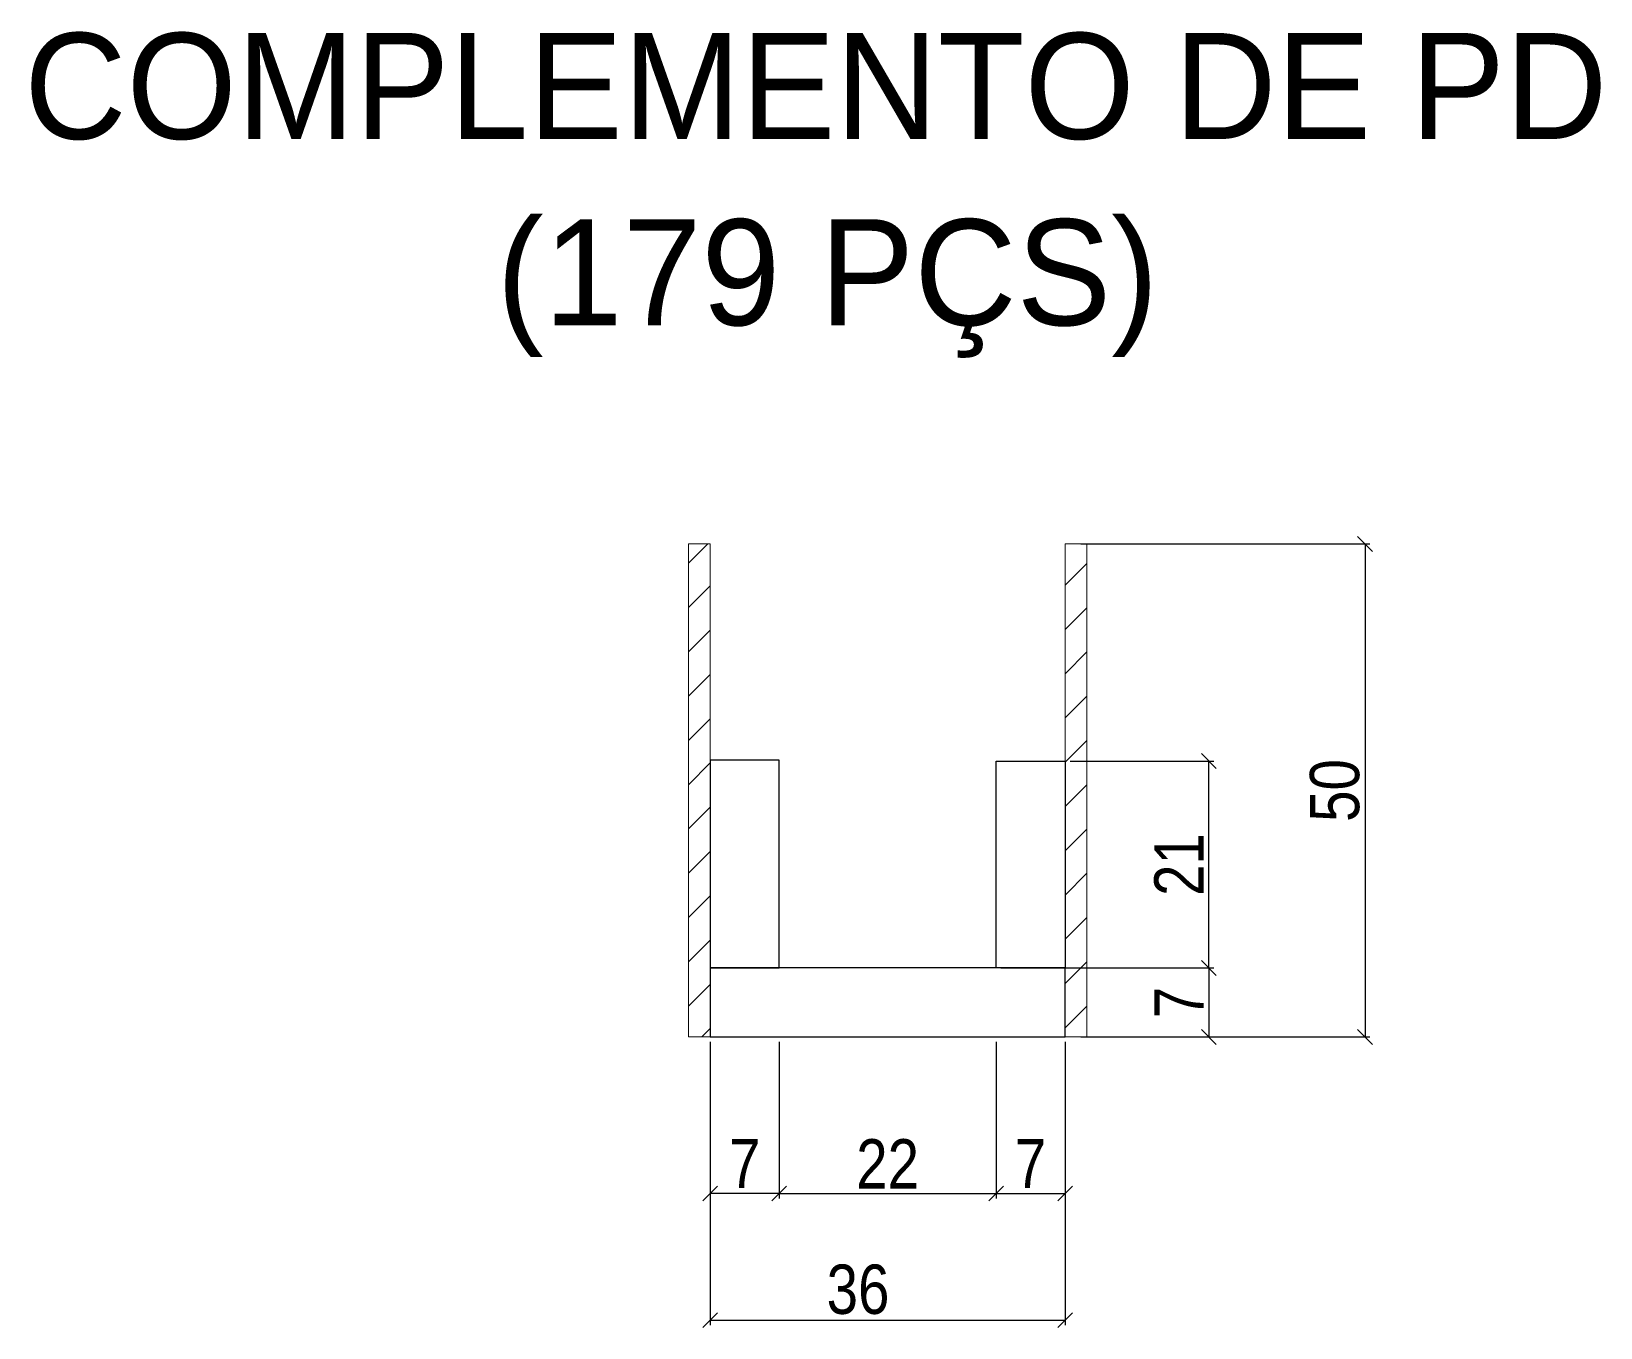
# Model space of a CAD drawing. Extents: x 17311 to 161354, y 153625 to 210355.
# Drawn here: x 23090.9 to 23409.2, y 207894.3 to 208157.3 of the extents above; entities that cross this region are included whole.
import ezdxf

# ---------------------------------------------------------------- set-up
doc = ezdxf.new("R2010")
doc.units = 0
doc.layers.get('0').update_dxf_attribs({"linetype": 'CONTINUOUS'})
doc.layers.get('DEFPOINTS').update_dxf_attribs({"linetype": 'CONTINUOUS'})
for name, color, linetype in [('COTA', 241, 'CONTINUOUS'), ('detalhes', 4, 'CONTINUOUS'), ('SARR_7x7', 40, 'CONTINUOUS')]:
    doc.layers.add(name, color=color, linetype=linetype)
doc.layers.add('SARRAFO_2_2X7', color=24, linetype='CONTINUOUS', lineweight=15)
doc.styles.add('COTA TECNICA 2X', font='techl___.ttf', dxfattribs={"height": 10})
doc.styles.add('ROMAS860', font='ROMAS860.SHX', dxfattribs={"height": 8.5})
doc.dimstyles.new('SECAO', dxfattribs={"dimscale": 0.333333, "dimtxt": 5, "dimasz": 9, "dimexe": 3, "dimexo": 3, "dimgap": 3, "dimtad": 1, "dimdec": 1, "dimlfac": 0.5, "dimzin": 12, "dimdsep": 46, "dimtxsty": 'COTA TECNICA 2X', "dimblk1": 'OBLIQUE', "dimblk2": 'OBLIQUE', "dimsah": 1, "dimcen": 0.9, "dimclrd": 4, "dimclre": 4, "dimclrt": 240, "dimadec": 1, "dimazin": 3, "dimtfac": 1, "dimtdec": 1, "dimtmove": 0, "dimatfit": 3, "dimfxl": 1, "dimtolj": 1, "dimtzin": 12, "dimarcsym": 0})
pattern_1 = [(45, (346.7963, -1743.027), (-4.49012806, 4.49012806), [])]

# ---------------------------------------------------------------- blocks, each defined once
blk = doc.blocks.new('_Oblique')
at = {"color": 0, "linetype": 'ByBlock', "lineweight": -2}
blk.add_line((-0.5, -0.5), (0.5, 0.5), dxfattribs=at)
blk = doc.blocks.new('*D3542')
at = {"layer": 'DEFPOINTS', "color": 0, "transparency": 16777216}
for p in [(23228.55, 207953.3), (23300.55, 207953.3), (23300.55, 207895.84)]:
    blk.add_point(p, dxfattribs=at)
at = {"layer": 'detalhes', "color": 4, "lineweight": -2, "transparency": 16777216}
for p, q in [((23228.55, 207952.3), (23228.55, 207894.84)), ((23300.55, 207952.3), (23300.55, 207894.84)), ((23228.55, 207895.84), (23300.55, 207895.84))]:
    blk.add_line(p, q, dxfattribs=at)
at = {"layer": 'detalhes', "color": 4, "lineweight": -2, "transparency": 16777216, "xscale": 3, "yscale": 3, "zscale": 3, "rotation": 180}
blk.add_blockref('_Oblique', (23228.55, 207895.84), dxfattribs=at)
at = {"layer": 'detalhes', "color": 4, "lineweight": -2, "transparency": 16777216, "xscale": 3, "yscale": 3, "zscale": 3}
blk.add_blockref('_Oblique', (23300.55, 207895.84), dxfattribs=at)
at = {"layer": 'detalhes', "color": 240, "transparency": 16777216, "insert": (23258.55, 207902.06), "char_height": 10, "attachment_point": 5, "style": 'COTA TECNICA 2X'}
blk.add_mtext('\\A1;36', dxfattribs=at)
blk = doc.blocks.new('*D3543')
at = {"layer": 'DEFPOINTS', "color": 0, "transparency": 16777216}
for p in [(23242.55, 207953.3), (23286.55, 207953.3), (23286.55, 207921.56)]:
    blk.add_point(p, dxfattribs=at)
at = {"layer": 'detalhes', "color": 4, "lineweight": -2, "transparency": 16777216}
for p, q in [((23242.55, 207952.3), (23242.55, 207920.56)), ((23286.55, 207952.3), (23286.55, 207920.56)), ((23242.55, 207921.56), (23286.55, 207921.56))]:
    blk.add_line(p, q, dxfattribs=at)
at = {"layer": 'detalhes', "color": 4, "lineweight": -2, "transparency": 16777216, "xscale": 3, "yscale": 3, "zscale": 3, "rotation": 180}
blk.add_blockref('_Oblique', (23242.55, 207921.56), dxfattribs=at)
at = {"layer": 'detalhes', "color": 4, "lineweight": -2, "transparency": 16777216, "xscale": 3, "yscale": 3, "zscale": 3}
blk.add_blockref('_Oblique', (23286.55, 207921.56), dxfattribs=at)
at = {"layer": 'detalhes', "color": 240, "transparency": 16777216, "insert": (23264.55, 207927.56), "char_height": 10, "attachment_point": 5, "style": 'COTA TECNICA 2X'}
blk.add_mtext('\\A1;22', dxfattribs=at)
blk = doc.blocks.new('*D3544')
at = {"layer": 'DEFPOINTS', "color": 0, "transparency": 16777216}
for p in [(23286.55, 207921.56), (23300.55, 207921.56), (23300.55, 207921.56)]:
    blk.add_point(p, dxfattribs=at)
at = {"layer": 'detalhes', "color": 4, "lineweight": -2, "transparency": 16777216}
blk.add_line((23286.55, 207921.56), (23300.55, 207921.56), dxfattribs=at)
at = {"layer": 'detalhes', "color": 4, "lineweight": -2, "transparency": 16777216, "xscale": 3, "yscale": 3, "zscale": 3, "rotation": 180}
blk.add_blockref('_Oblique', (23286.55, 207921.56), dxfattribs=at)
at = {"layer": 'detalhes', "color": 4, "lineweight": -2, "transparency": 16777216, "xscale": 3, "yscale": 3, "zscale": 3}
blk.add_blockref('_Oblique', (23300.55, 207921.56), dxfattribs=at)
at = {"layer": 'detalhes', "color": 240, "transparency": 16777216, "insert": (23293.55, 207927.63), "char_height": 10, "attachment_point": 5, "style": 'COTA TECNICA 2X'}
blk.add_mtext('\\A1;7', dxfattribs=at)
blk = doc.blocks.new('*D3545')
at = {"layer": 'DEFPOINTS', "color": 0, "transparency": 16777216}
for p in [(23228.55, 207921.56), (23228.55, 207921.56), (23242.55, 207921.56)]:
    blk.add_point(p, dxfattribs=at)
at = {"layer": 'detalhes', "color": 4, "lineweight": -2, "transparency": 16777216}
blk.add_line((23242.55, 207921.56), (23228.55, 207921.56), dxfattribs=at)
at = {"layer": 'detalhes', "color": 4, "lineweight": -2, "transparency": 16777216, "xscale": 3, "yscale": 3, "zscale": 3, "rotation": 180}
blk.add_blockref('_Oblique', (23228.55, 207921.56), dxfattribs=at)
at = {"layer": 'detalhes', "color": 4, "lineweight": -2, "transparency": 16777216, "xscale": 3, "yscale": 3, "zscale": 3}
blk.add_blockref('_Oblique', (23242.55, 207921.56), dxfattribs=at)
at = {"layer": 'detalhes', "color": 240, "transparency": 16777216, "insert": (23235.55, 207927.63), "char_height": 10, "attachment_point": 5, "style": 'COTA TECNICA 2X'}
blk.add_mtext('\\A1;7', dxfattribs=at)
blk = doc.blocks.new('*D3546')
at = {"layer": 'DEFPOINTS', "color": 0, "transparency": 16777216}
for p in [(23286.55, 207967.3), (23304.61, 207953.3), (23329.7, 207953.3)]:
    blk.add_point(p, dxfattribs=at)
at = {"layer": 'detalhes', "color": 4, "lineweight": -2, "transparency": 16777216}
for p, q in [((23287.55, 207967.3), (23330.7, 207967.3)), ((23329.7, 207967.3), (23329.7, 207953.3)), ((23305.61, 207953.3), (23330.7, 207953.3))]:
    blk.add_line(p, q, dxfattribs=at)
at = {"layer": 'detalhes', "color": 4, "lineweight": -2, "transparency": 16777216, "xscale": 3, "yscale": 3, "zscale": 3}
for p, rotation in [((23329.7, 207967.3), 90), ((23329.7, 207953.3), 270)]:
    blk.add_blockref('_Oblique', p, dxfattribs=dict(at, rotation=rotation))
at = {"layer": 'detalhes', "color": 240, "transparency": 16777216, "insert": (23323.63, 207960.3), "char_height": 10, "attachment_point": 5, "rotation": 90, "style": 'COTA TECNICA 2X'}
blk.add_mtext('\\A1;7', dxfattribs=at)
blk = doc.blocks.new('*D3547')
at = {"layer": 'DEFPOINTS', "color": 0, "transparency": 16777216}
for p in [(23300.55, 208009.27), (23329.7, 208009.27), (23300.55, 207967.3)]:
    blk.add_point(p, dxfattribs=at)
at = {"layer": 'detalhes', "color": 4, "lineweight": -2, "transparency": 16777216}
for p, q in [((23301.55, 208009.27), (23330.7, 208009.27)), ((23329.7, 207967.3), (23329.7, 208009.27)), ((23301.55, 207967.3), (23330.7, 207967.3))]:
    blk.add_line(p, q, dxfattribs=at)
at = {"layer": 'detalhes', "color": 4, "lineweight": -2, "transparency": 16777216, "xscale": 3, "yscale": 3, "zscale": 3}
for p, rotation in [((23329.7, 208009.27), 90), ((23329.7, 207967.3), 270)]:
    blk.add_blockref('_Oblique', p, dxfattribs=dict(at, rotation=rotation))
at = {"layer": 'detalhes', "color": 240, "transparency": 16777216, "insert": (23323.64, 207988.28), "char_height": 10, "attachment_point": 5, "rotation": 90, "style": 'COTA TECNICA 2X'}
blk.add_mtext('\\A1;21', dxfattribs=at)
blk = doc.blocks.new('*D3548')
at = {"layer": 'DEFPOINTS', "color": 0, "transparency": 16777216}
for p in [(23302.75, 208053.3), (23302.75, 207953.3), (23361.39, 207953.3)]:
    blk.add_point(p, dxfattribs=at)
at = {"layer": 'detalhes', "color": 4, "lineweight": -2, "transparency": 16777216}
for p, q in [((23303.75, 208053.3), (23362.39, 208053.3)), ((23361.39, 208053.3), (23361.39, 207953.3)), ((23303.75, 207953.3), (23362.39, 207953.3))]:
    blk.add_line(p, q, dxfattribs=at)
at = {"layer": 'detalhes', "color": 4, "lineweight": -2, "transparency": 16777216, "xscale": 3, "yscale": 3, "zscale": 3}
for p, rotation in [((23361.39, 208053.3), 90), ((23361.39, 207953.3), 270)]:
    blk.add_blockref('_Oblique', p, dxfattribs=dict(at, rotation=rotation))
at = {"layer": 'detalhes', "color": 240, "transparency": 16777216, "insert": (23355.28, 208003.3), "char_height": 10, "attachment_point": 5, "rotation": 90, "style": 'COTA TECNICA 2X'}
blk.add_mtext('\\A1;50', dxfattribs=at)

msp = doc.modelspace()

# ---------------------------------------------------------------- hatches: boundary and pattern name
at = {"layer": 'COTA'}
h = msp.add_hatch(dxfattribs=at)
h.set_pattern_fill('ANSI31', color=256, scale=2, style=0)
h.set_pattern_definition(pattern_1)
h.paths.add_polyline_path([(23228.55, 208053.3), (23224.15, 208053.3), (23224.15, 207953.3), (23228.55, 207953.3)])
h = msp.add_hatch(dxfattribs=at)
h.set_pattern_fill('ANSI31', color=256, scale=2, style=0)
h.set_pattern_definition(pattern_1)
h.paths.add_polyline_path([(23300.55, 208053.3), (23304.95, 208053.3), (23304.95, 207953.3), (23300.55, 207953.3)])

# ---------------------------------------------------------------- linework, layer by layer
at = {"linetype": 'Continuous'}
msp.add_lwpolyline([(23250.55, 207953.3), (23300.55, 207953.3), (23300.55, 207967.3), (23228.55, 207967.3), (23228.55, 207953.3), (23250.55, 207953.3)], dxfattribs=at)
at = {"layer": 'SARR_7x7', "linetype": 'Continuous'}
for points in [[(23228.55, 207967.3), (23242.55, 207967.3), (23242.55, 208009.48), (23228.55, 208009.48)], [(23300.55, 207967.3), (23286.55, 207967.3), (23286.55, 208009.27), (23300.55, 208009.27)]]:
    msp.add_lwpolyline(points, close=True, dxfattribs=at)
at = {"layer": 'SARRAFO_2_2X7', "linetype": 'ByBlock'}
for points in [[(23224.15, 207953.3), (23228.55, 207953.3), (23228.55, 208053.3), (23224.15, 208053.3)], [(23304.95, 207953.3), (23300.55, 207953.3), (23300.55, 208053.3), (23304.95, 208053.3)]]:
    msp.add_lwpolyline(points, close=True, dxfattribs=at)

# ---------------------------------------------------------------- texts
at = {"linetype": 'Continuous', "style": 'ROMAS860'}
for s, p in [('COMPLEMENTO DE PD', (23089.4, 208135.46)), ('(179 PÇS)', (23185.22, 208097.67))]:
    msp.add_text(s, height=21.505, dxfattribs=at).set_placement(p)

# ---------------------------------------------------------------- dimensions: what is measured, and where the dimension line sits
at = {"layer": 'detalhes', "color": 3}
for base, p1, p2, picture, middle in [((23361.39, 207953.3), (23302.75, 208053.3), (23302.75, 207953.3), '*D3548', (23355.28, 208003.3)), ((23329.7, 208009.27), (23300.55, 207967.3), (23300.55, 208009.27), '*D3547', (23323.64, 207988.28)), ((23329.7, 207953.3), (23286.55, 207967.3), (23304.61, 207953.3), '*D3546', (23323.63, 207960.3))]:
    dim = msp.add_linear_dim(base=base, p1=p1, p2=p2, angle=90, dimstyle='SECAO', dxfattribs=at)
    dim.commit()
    dim.dimension.update_dxf_attribs({"geometry": picture, "text_midpoint": middle})
for base, p1, p2, picture, middle in [((23300.55, 207895.84), (23228.55, 207953.3), (23300.55, 207953.3), '*D3542', (23258.55, 207895.84)), ((23286.55, 207921.56), (23242.55, 207953.3), (23286.55, 207953.3), '*D3543', (23264.55, 207921.56)), ((23300.55, 207921.56), (23286.55, 207921.56), (23300.55, 207921.56), '*D3544', (23293.55, 207921.56))]:
    dim = msp.add_linear_dim(base=base, p1=p1, p2=p2, dimstyle='SECAO', dxfattribs=at)
    dim.commit()
    dim.dimension.update_dxf_attribs({"geometry": picture, "text_midpoint": middle, "dimtype": 160})
dim = msp.add_linear_dim(base=(23228.55, 207921.56), p1=(23242.55, 207921.56), p2=(23228.55, 207921.56), dimstyle='SECAO', dxfattribs=at)
dim.commit()
dim.dimension.update_dxf_attribs({"geometry": '*D3545', "text_midpoint": (23235.55, 207927.63)})

doc.saveas('drawing.dxf')
